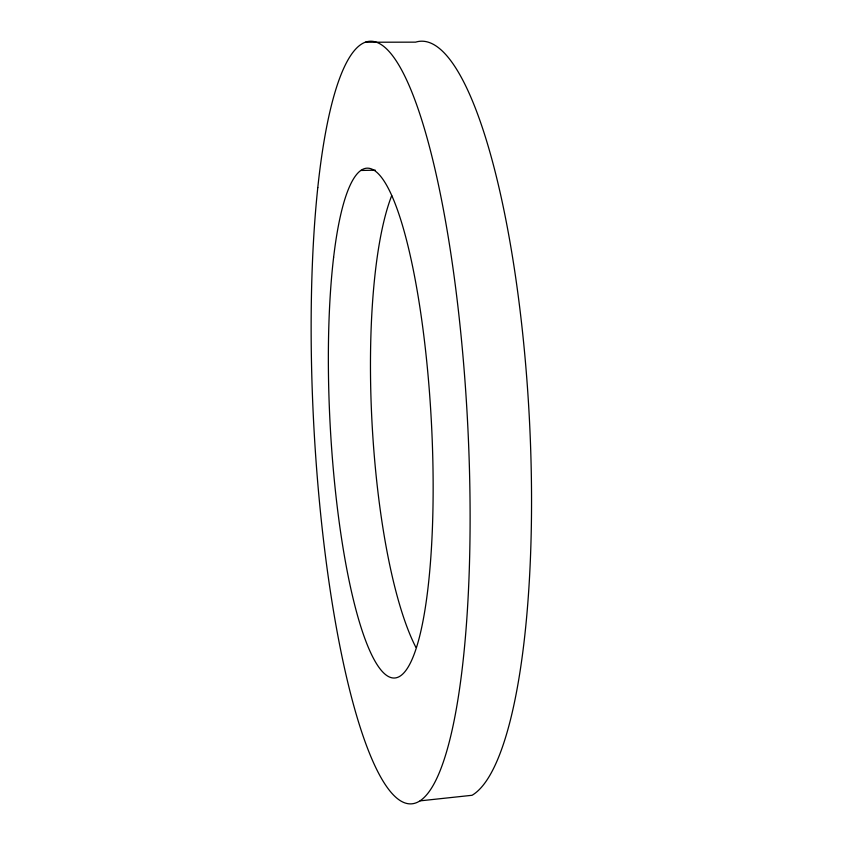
<?xml version="1.0" encoding="UTF-8"?>
<svg xmlns="http://www.w3.org/2000/svg" width="843" height="843" viewBox="0 0 843 843"><rect width="100%" height="100%" fill="white"/><g stroke="black" fill="none" stroke-linecap="round" stroke-linejoin="round"><path stroke-width="1.26" d="M420.162 800.85L472.048 795.286A379.181 88.072 86.9 0 0 527.044 381.879A379.181 88.072 86.9 0 0 415.641 42.15L365.43 42.234M360.867 170.465L375.283 170.181M415.852 647.287A253.564 58.019 86.9 0 1 372.016 422.596A253.564 58.019 86.9 0 1 391.721 195.587M317.79 187.567A381.868 76.871 86.9 0 0 399.561 800.186A381.868 76.871 86.9 0 0 454.63 280.108A381.868 76.871 86.9 0 0 317.79 187.567M333.607 257.4A255.303 50.622 86.9 0 0 384.577 673.778A255.303 50.622 86.9 0 0 424.145 338.296A255.303 50.622 86.9 0 0 333.607 257.4"/></g></svg>
